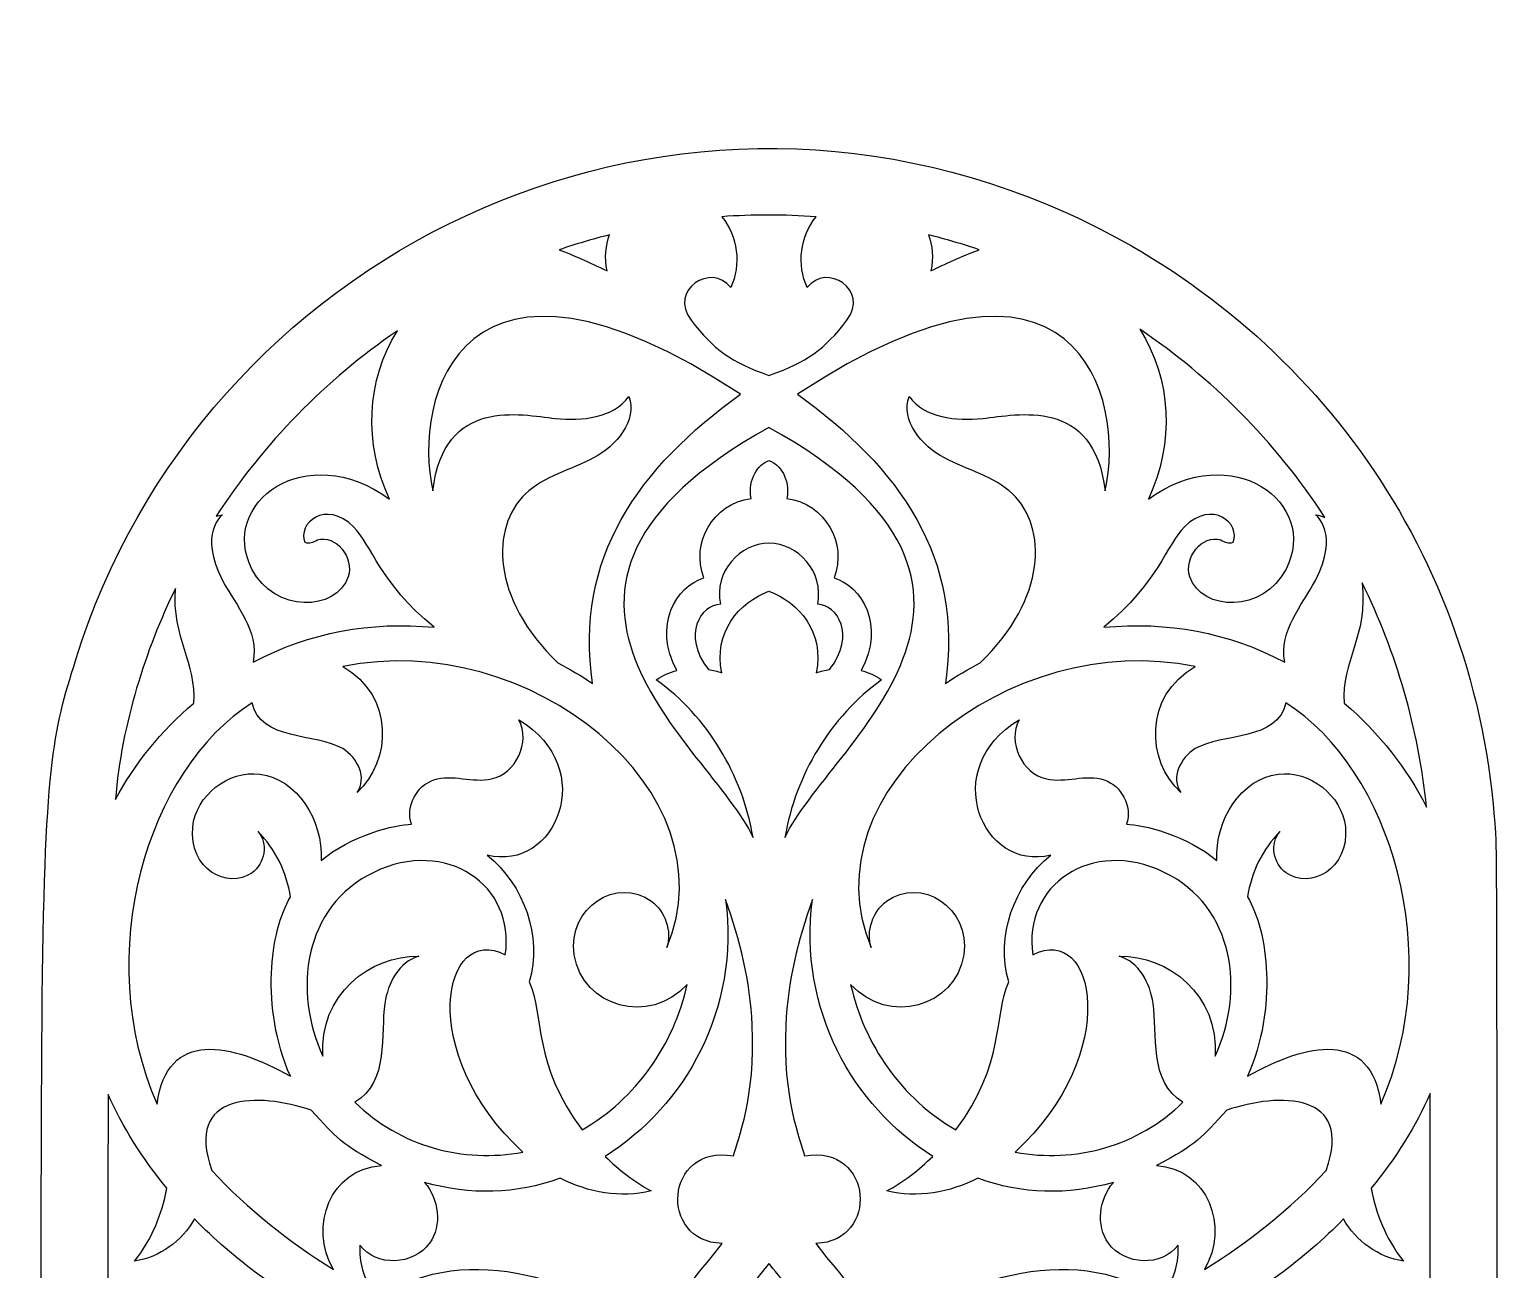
# Model space of a CAD drawing. Header units: millimetres. Extents: x -57 to 56, y -100 to 109.
# Drawn here: x -56.7 to 56, y 14.1 to 109.3 of the extents above; entities that cross this region are included whole.
import ezdxf

# ---------------------------------------------------------------- set-up
doc = ezdxf.new("R2010")
doc.units = ezdxf.units.MM
doc.header["$MEASUREMENT"] = 0
doc.layers.add('layer 1', color=7, linetype='Continuous')

msp = doc.modelspace()

# ---------------------------------------------------------------- linework, layer by layer
at = {"layer": 'layer 1', "color": 250}
for points, knots in [([(55.7371, 48.8255), (54.0508, 70.0603), (40.9049, 87.1072), (22.9986, 95.1869), (22.9986, 95.1869), (22.9986, 95.1869), (22.9986, 95.1869), (22.9933, 95.1869), (22.9933, 95.1869), (-8.3206, 109.3033), (-43.4493, 91.9893), (-53.0888, 60.9265), (-53.0888, 60.9265), (-56.6527, 49.4588), (-55.5909, 52.1854), (-55.5909, -99.8361), (-55.5909, -99.8361), (-43.7403, -99.8361), (41.3498, -99.8361), (55.9156, -99.8361), (55.9156, -99.8361), (55.9156, 56.1054), (55.9982, 45.5584), (55.7371, 48.8255)], [0, 0, 0, 0, 0.14285714, 0.14285714, 0.14285714, 0.14285714, 0.28571429, 0.28571429, 0.28571429, 0.28571429, 0.42857143, 0.42857143, 0.42857143, 0.42857143, 0.57142857, 0.57142857, 0.57142857, 0.57142857, 0.71428571, 0.71428571, 0.71428571, 0.71428571, 1, 1, 1, 1]), ([(-13.4419, 59.0885), (-14.2946, 59.6706), (-15.1882, 60.1962), (-16.1071, 60.6661), (-16.1071, 60.6661), (-21.259, 65.6699), (-21.2488, 71.0667), (-18.5988, 73.6399), (-18.5988, 73.6399), (-17.1743, 75.0186), (-15.1165, 75.4729), (-13.3653, 76.4022), (-13.3653, 76.4022), (-11.6142, 77.3314), (-10.0006, 79.2618), (-10.6645, 81.1304), (-10.6645, 81.1304), (-11.859, 79.4558), (-14.2536, 79.2311), (-16.3012, 79.4403), (-16.3012, 79.4403), (-18.9512, 79.7059), (-24.8331, 81.1304), (-25.7012, 73.8749), (-25.7012, 73.8749), (-27.3145, 80.9671), (-23.5362, 95.4472), (-2.0916, 81.2885), (-2.0916, 81.2885), (-9.924, 75.6772), (-14.8717, 68.6873), (-13.4419, 59.0885)], [0, 0, 0, 0, 0.11111111, 0.11111111, 0.11111111, 0.11111111, 0.22222222, 0.22222222, 0.22222222, 0.22222222, 0.33333333, 0.33333333, 0.33333333, 0.33333333, 0.44444444, 0.44444444, 0.44444444, 0.44444444, 0.55555556, 0.55555556, 0.55555556, 0.55555556, 0.66666667, 0.66666667, 0.66666667, 0.66666667, 0.77777778, 0.77777778, 0.77777778, 0.77777778, 1, 1, 1, 1]), ([(3.7035, 94.911), (2.4987, 93.4202), (2.2073, 91.2245), (3.0244, 89.4835), (3.0244, 89.4835), (4.505, 91.4442), (7.8292, 89.2944), (6.0727, 86.9869), (6.0727, 86.9869), (4.3519, 84.7196), (3.0293, 83.765), (0.0935, 82.7437), (0.0935, 82.7437), (-2.8423, 83.765), (-4.1593, 84.7196), (-5.8801, 86.9869), (-5.8801, 86.9869), (-7.6366, 89.2944), (-4.3177, 91.4442), (-2.8371, 89.4835), (-2.8371, 89.4835), (-2.02, 91.2298), (-2.3114, 93.4304), (-3.5211, 94.9212), (-3.5211, 94.9212), (-1.2083, 95.0906), (1.2735, 95.0955), (3.7035, 94.911)], [0, 0, 0, 0, 0.125, 0.125, 0.125, 0.125, 0.25, 0.25, 0.25, 0.25, 0.375, 0.375, 0.375, 0.375, 0.5, 0.5, 0.5, 0.5, 0.625, 0.625, 0.625, 0.625, 0.75, 0.75, 0.75, 0.75, 1, 1, 1, 1]), ([(25.8882, 73.8749), (25.0204, 81.1304), (19.1385, 79.7059), (16.4885, 79.4403), (16.4885, 79.4403), (14.4409, 79.2311), (12.0463, 79.4558), (10.8518, 81.1304), (10.8518, 81.1304), (10.1879, 79.2618), (11.8015, 77.3314), (13.5527, 76.4022), (13.5527, 76.4022), (15.3091, 75.4729), (17.3616, 75.0186), (18.7861, 73.6399), (18.7861, 73.6399), (21.4362, 71.0667), (21.4513, 65.6699), (16.2944, 60.6661), (16.2944, 60.6661), (15.3755, 60.1962), (14.4819, 59.6706), (13.6292, 59.0885), (13.6292, 59.0885), (15.064, 68.6873), (10.1113, 75.6772), (2.2789, 81.2885), (2.2789, 81.2885), (23.7236, 95.4472), (27.5018, 80.9671), (25.8882, 73.8749)], [0, 0, 0, 0, 0.11111111, 0.11111111, 0.11111111, 0.11111111, 0.22222222, 0.22222222, 0.22222222, 0.22222222, 0.33333333, 0.33333333, 0.33333333, 0.33333333, 0.44444444, 0.44444444, 0.44444444, 0.44444444, 0.55555556, 0.55555556, 0.55555556, 0.55555556, 0.66666667, 0.66666667, 0.66666667, 0.66666667, 0.77777778, 0.77777778, 0.77777778, 0.77777778, 1, 1, 1, 1]), ([(-12.1349, 93.5274), (-12.4411, 92.7051), (-12.5331, 91.7656), (-12.3289, 90.7549), (-12.3289, 90.7549), (-13.7587, 91.4696), (-14.9585, 91.9801), (-15.995, 92.3837), (-15.995, 92.3837), (-14.7235, 92.8229), (-13.437, 93.2057), (-12.1349, 93.5274)], [0, 0, 0, 0, 0.25, 0.25, 0.25, 0.25, 0.5, 0.5, 0.5, 0.5, 1, 1, 1, 1]), ([(16.2077, 92.3886), (15.1659, 91.9903), (13.9612, 91.4746), (12.5211, 90.7549), (12.5211, 90.7549), (12.7254, 91.7709), (12.6337, 92.7104), (12.3275, 93.5323), (12.3275, 93.5323), (13.6341, 93.2057), (14.9313, 92.8229), (16.2077, 92.3886)], [0, 0, 0, 0, 0.25, 0.25, 0.25, 0.25, 0.5, 0.5, 0.5, 0.5, 1, 1, 1, 1]), ([(-42.3207, 71.9296), (-38.6803, 77.5205), (-33.9521, 82.3761), (-28.4175, 86.1646), (-28.4175, 86.1646), (-30.7916, 82.3966), (-31.0113, 77.4848), (-29.0147, 73.2416), (-29.0147, 73.2416), (-35.4483, 77.9392), (-42.1676, 72.9149), (-39.5738, 67.8755), (-39.5738, 67.8755), (-37.8327, 64.5005), (-33.1097, 64.5926), (-32.1957, 67.2885), (-32.1957, 67.2885), (-31.7056, 68.7282), (-33.1301, 70.5764), (-34.5801, 70.1068), (-34.5801, 70.1068), (-34.8354, 69.9026), (-35.1978, 69.8363), (-35.5096, 69.928), (-35.5096, 69.928), (-36.1375, 71.3373), (-33.9112, 73.2621), (-31.7772, 71.1077), (-31.7772, 71.1077), (-30.3678, 69.6831), (-29.8063, 66.8902), (-25.599, 63.4079), (-25.599, 63.4079), (-30.47, 63.8623), (-35.1164, 63.0403), (-39.4716, 60.7222), (-39.4716, 60.7222), (-39.0579, 63.2495), (-40.7533, 64.9499), (-41.8253, 66.9975), (-41.8253, 66.9975), (-43.7247, 70.6275), (-41.8509, 72.0267), (-41.8509, 72.0267), (-41.8509, 72.0267), (-42.0092, 72.0115), (-42.1676, 71.9755), (-42.3207, 71.9296)], [0, 0, 0, 0, 0.07692308, 0.07692308, 0.07692308, 0.07692308, 0.15384615, 0.15384615, 0.15384615, 0.15384615, 0.23076923, 0.23076923, 0.23076923, 0.23076923, 0.30769231, 0.30769231, 0.30769231, 0.30769231, 0.38461538, 0.38461538, 0.38461538, 0.38461538, 0.46153846, 0.46153846, 0.46153846, 0.46153846, 0.53846154, 0.53846154, 0.53846154, 0.53846154, 0.61538462, 0.61538462, 0.61538462, 0.61538462, 0.69230769, 0.69230769, 0.69230769, 0.69230769, 0.76923077, 0.76923077, 0.76923077, 0.76923077, 0.84615385, 0.84615385, 0.84615385, 0.84615385, 1, 1, 1, 1]), ([(42.7429, 71.8429), (42.5182, 71.9399), (42.2779, 72.0013), (42.0384, 72.0267), (42.0384, 72.0267), (42.0384, 72.0267), (43.912, 70.6275), (42.0126, 66.9975), (42.0126, 66.9975), (40.9455, 64.9499), (39.25, 63.2495), (39.6589, 60.7222), (39.6589, 60.7222), (35.3035, 63.0403), (30.6574, 63.8623), (25.7863, 63.4079), (25.7863, 63.4079), (29.9935, 66.8902), (30.5551, 69.6831), (31.9645, 71.1077), (31.9645, 71.1077), (34.0984, 73.2621), (36.3298, 71.3373), (35.6965, 69.928), (35.6965, 69.928), (35.3854, 69.8363), (35.028, 69.9026), (34.7673, 70.1068), (34.7673, 70.1068), (33.3174, 70.5764), (31.8929, 68.7282), (32.3829, 67.2885), (32.3829, 67.2885), (33.2969, 64.5926), (38.0248, 64.5005), (39.7609, 67.8755), (39.7609, 67.8755), (42.3545, 72.9149), (35.6355, 77.9392), (29.2022, 73.2416), (29.2022, 73.2416), (31.2191, 77.5307), (30.9735, 82.5038), (28.5383, 86.282), (28.5383, 86.282), (33.9975, 82.5987), (38.9276, 77.7346), (42.7429, 71.8429)], [0, 0, 0, 0, 0.07692308, 0.07692308, 0.07692308, 0.07692308, 0.15384615, 0.15384615, 0.15384615, 0.15384615, 0.23076923, 0.23076923, 0.23076923, 0.23076923, 0.30769231, 0.30769231, 0.30769231, 0.30769231, 0.38461538, 0.38461538, 0.38461538, 0.38461538, 0.46153846, 0.46153846, 0.46153846, 0.46153846, 0.53846154, 0.53846154, 0.53846154, 0.53846154, 0.61538462, 0.61538462, 0.61538462, 0.61538462, 0.69230769, 0.69230769, 0.69230769, 0.69230769, 0.76923077, 0.76923077, 0.76923077, 0.76923077, 0.84615385, 0.84615385, 0.84615385, 0.84615385, 1, 1, 1, 1]), ([(1.319, 47.2786), (2.1255, 52.0577), (4.8013, 56.5302), (8.7379, 59.3743), (8.7379, 59.3743), (8.2578, 59.7165), (7.7269, 59.9461), (7.1706, 60.089), (7.1706, 60.089), (9.0135, 63.5713), (7.2111, 66.5533), (5.0923, 67.2066), (5.0923, 67.2066), (6.0981, 69.8669), (4.4182, 72.8793), (1.4721, 73.2981), (1.4721, 73.2981), (1.7173, 74.8196), (0.9465, 75.9072), (0.0935, 76.2032), (0.0935, 76.2032), (-0.7539, 75.9072), (-1.53, 74.8196), (-1.2799, 73.2981), (-1.2799, 73.2981), (-4.2309, 72.8793), (-5.9108, 69.8669), (-4.905, 67.2066), (-4.905, 67.2066), (-7.0238, 66.5533), (-8.8262, 63.5713), (-6.9832, 60.089), (-6.9832, 60.089), (-7.5396, 59.9461), (-8.0705, 59.7165), (-8.5506, 59.3743), (-8.5506, 59.3743), (-4.614, 56.5302), (-1.9385, 52.0577), (-1.1317, 47.2786), (-1.1317, 47.2786), (-4.4761, 54.3398), (-22.3465, 66.257), (0.0935, 78.7509), (0.0935, 78.7509), (22.5337, 66.257), (4.6634, 54.3398), (1.319, 47.2786)], [0, 0, 0, 0, 0.07692308, 0.07692308, 0.07692308, 0.07692308, 0.15384615, 0.15384615, 0.15384615, 0.15384615, 0.23076923, 0.23076923, 0.23076923, 0.23076923, 0.30769231, 0.30769231, 0.30769231, 0.30769231, 0.38461538, 0.38461538, 0.38461538, 0.38461538, 0.46153846, 0.46153846, 0.46153846, 0.46153846, 0.53846154, 0.53846154, 0.53846154, 0.53846154, 0.61538462, 0.61538462, 0.61538462, 0.61538462, 0.69230769, 0.69230769, 0.69230769, 0.69230769, 0.76923077, 0.76923077, 0.76923077, 0.76923077, 0.84615385, 0.84615385, 0.84615385, 0.84615385, 1, 1, 1, 1]), ([(-3.5313, 59.9105), (-3.8636, 60.0227), (-4.2002, 60.1095), (-4.5477, 60.1656), (-4.5477, 60.1656), (-6.6615, 62.8513), (-5.0991, 65.1235), (-3.6389, 65.1746), (-3.6389, 65.1746), (-4.1339, 67.7019), (-2.1326, 69.8412), (0.0935, 69.8567), (0.0935, 69.8567), (2.3199, 69.8412), (4.3212, 67.7019), (3.8312, 65.1746), (3.8312, 65.1746), (5.2913, 65.1235), (6.8485, 62.8513), (4.735, 60.1656), (4.735, 60.1656), (4.3928, 60.1095), (4.0506, 60.0227), (3.7186, 59.9105), (3.7186, 59.9105), (4.3773, 62.979), (2.3862, 65.3429), (0.0935, 66.1755), (0.0935, 66.1755), (-2.1989, 65.3429), (-4.185, 62.979), (-3.5313, 59.9105)], [0, 0, 0, 0, 0.11111111, 0.11111111, 0.11111111, 0.11111111, 0.22222222, 0.22222222, 0.22222222, 0.22222222, 0.33333333, 0.33333333, 0.33333333, 0.33333333, 0.44444444, 0.44444444, 0.44444444, 0.44444444, 0.55555556, 0.55555556, 0.55555556, 0.55555556, 0.66666667, 0.66666667, 0.66666667, 0.66666667, 0.77777778, 0.77777778, 0.77777778, 0.77777778, 1, 1, 1, 1]), ([(50.5393, 49.5967), (49.0435, 52.5579), (46.9293, 55.2743), (44.2284, 57.5924), (44.2284, 57.5924), (43.9787, 60.7737), (46.0699, 62.6967), (45.5969, 66.8235), (45.5969, 66.8235), (48.2367, 61.4881), (49.9216, 55.6726), (50.5393, 49.5967)], [0, 0, 0, 0, 0.25, 0.25, 0.25, 0.25, 0.5, 0.5, 0.5, 0.5, 1, 1, 1, 1]), ([(-45.4455, 66.3949), (-45.7331, 62.586), (-43.7942, 60.6228), (-44.0414, 57.5924), (-44.0414, 57.5924), (-46.5636, 55.4274), (-48.5753, 52.9153), (-50.0509, 50.1788), (-50.0509, 50.1788), (-49.5718, 56.0338), (-47.7179, 61.7439), (-45.4455, 66.3949)], [0, 0, 0, 0, 0.25, 0.25, 0.25, 0.25, 0.5, 0.5, 0.5, 0.5, 1, 1, 1, 1]), ([(-39.5481, 57.6076), (-38.9916, 54.677), (-34.6312, 55.2792), (-32.6146, 54.0897), (-32.6146, 54.0897), (-31.4707, 53.4159), (-30.7151, 51.8023), (-31.5064, 50.7351), (-31.5064, 50.7351), (-28.872, 53.1298), (-28.6216, 58.1233), (-32.6093, 60.3903), (-32.6093, 60.3903), (-18.2979, 63.3261), (-2.7249, 50.8423), (-7.7389, 38.8232), (-7.7389, 38.8232), (-7.3558, 40.0844), (-7.8511, 41.5957), (-8.9285, 42.387), (-8.9285, 42.387), (-11.5224, 44.2916), (-15.4026, 41.9224), (-14.841, 38.2616), (-14.841, 38.2616), (-14.2335, 34.2586), (-9.0713, 32.7932), (-6.1715, 35.9946), (-6.1715, 35.9946), (-7.2281, 31.333), (-10.0976, 27.2278), (-14.2487, 24.8179), (-14.2487, 24.8179), (-18.0576, 29.929), (-17.1387, 33.5541), (-18.2979, 36.1989), (-18.2979, 36.1989), (-17.302, 39.6963), (-18.6651, 43.6125), (-21.5348, 45.9204), (-21.5348, 45.9204), (-16.2602, 44.5777), (-12.9163, 52.5939), (-19.0892, 56.2956), (-19.0892, 56.2956), (-18.1956, 54.5952), (-19.3135, 52.1854), (-21.1875, 51.7666), (-21.1875, 51.7666), (-22.6427, 51.4449), (-24.2153, 52.1649), (-25.6245, 51.6901), (-25.6245, 51.6901), (-26.9164, 51.2562), (-27.8047, 49.6986), (-27.3401, 48.2844), (-27.3401, 48.2844), (-28.53, 48.32), (-32.0835, 47.3654), (-34.2584, 45.5016), (-34.2584, 45.5016), (-34.1358, 48.6519), (-36.1119, 51.7564), (-38.9712, 52.1342), (-38.9712, 52.1342), (-41.3915, 52.456), (-43.8778, 50.4952), (-44.1229, 48.0649), (-44.1229, 48.0649), (-44.4497, 44.8889), (-41.4374, 43.2245), (-39.5686, 44.5573), (-39.5686, 44.5573), (-38.5883, 45.2565), (-38.3125, 46.8291), (-39.114, 47.733), (-39.114, 47.733), (-37.7662, 46.3801), (-36.9137, 44.5876), (-36.6123, 42.7038), (-36.6123, 42.7038), (-38.2003, 40.0844), (-38.9457, 34.2586), (-36.6277, 28.9433), (-36.6277, 28.9433), (-41.1412, 31.5013), (-46.1144, 32.5787), (-46.8496, 26.8041), (-46.8496, 26.8041), (-51.9093, 38.2669), (-47.6205, 52.5223), (-39.5481, 57.6076)], [0, 0, 0, 0, 0.04166667, 0.04166667, 0.04166667, 0.04166667, 0.08333333, 0.08333333, 0.08333333, 0.08333333, 0.125, 0.125, 0.125, 0.125, 0.16666667, 0.16666667, 0.16666667, 0.16666667, 0.20833333, 0.20833333, 0.20833333, 0.20833333, 0.25, 0.25, 0.25, 0.25, 0.29166667, 0.29166667, 0.29166667, 0.29166667, 0.33333333, 0.33333333, 0.33333333, 0.33333333, 0.375, 0.375, 0.375, 0.375, 0.41666667, 0.41666667, 0.41666667, 0.41666667, 0.45833333, 0.45833333, 0.45833333, 0.45833333, 0.5, 0.5, 0.5, 0.5, 0.54166667, 0.54166667, 0.54166667, 0.54166667, 0.58333333, 0.58333333, 0.58333333, 0.58333333, 0.625, 0.625, 0.625, 0.625, 0.66666667, 0.66666667, 0.66666667, 0.66666667, 0.70833333, 0.70833333, 0.70833333, 0.70833333, 0.75, 0.75, 0.75, 0.75, 0.79166667, 0.79166667, 0.79166667, 0.79166667, 0.83333333, 0.83333333, 0.83333333, 0.83333333, 0.875, 0.875, 0.875, 0.875, 0.91666667, 0.91666667, 0.91666667, 0.91666667, 1, 1, 1, 1]), ([(47.0366, 26.8041), (46.3014, 32.5787), (41.3286, 31.5013), (36.8148, 28.9433), (36.8148, 28.9433), (39.1329, 34.2586), (38.3924, 40.0844), (36.8046, 42.7038), (36.8046, 42.7038), (37.1006, 44.5876), (37.9536, 46.3801), (39.3012, 47.733), (39.3012, 47.733), (38.4997, 46.8291), (38.7756, 45.2565), (39.7609, 44.5573), (39.7609, 44.5573), (41.6246, 43.2245), (44.637, 44.8889), (44.3156, 48.0649), (44.3156, 48.0649), (44.0651, 50.4952), (41.5784, 52.456), (39.1583, 52.1342), (39.1583, 52.1342), (36.3044, 51.7564), (34.3232, 48.6519), (34.4459, 45.5016), (34.4459, 45.5016), (32.2707, 47.3654), (28.7168, 48.32), (27.5325, 48.2844), (27.5325, 48.2844), (27.9918, 49.6986), (27.1036, 51.2562), (25.817, 51.6901), (25.817, 51.6901), (24.4027, 52.1649), (22.83, 51.4449), (21.3797, 51.7666), (21.3797, 51.7666), (19.5008, 52.1854), (18.3829, 54.5952), (19.2765, 56.2956), (19.2765, 56.2956), (13.1032, 52.5939), (16.4475, 44.5777), (21.7219, 45.9204), (21.7219, 45.9204), (18.8524, 43.6125), (17.4893, 39.6963), (18.4848, 36.1989), (18.4848, 36.1989), (17.3256, 33.5541), (18.245, 29.929), (14.436, 24.8179), (14.436, 24.8179), (10.2849, 27.2278), (7.4154, 31.333), (6.3585, 35.9946), (6.3585, 35.9946), (9.2586, 32.7932), (14.4205, 34.2586), (15.0333, 38.2616), (15.0333, 38.2616), (15.5899, 41.9224), (11.7147, 44.2916), (9.1207, 42.387), (9.1207, 42.387), (8.0384, 41.5957), (7.5431, 40.0844), (7.9311, 38.8232), (7.9311, 38.8232), (2.9118, 50.8423), (18.4848, 63.3261), (32.8016, 60.3903), (32.8016, 60.3903), (28.8138, 58.1233), (29.059, 53.1298), (31.6935, 50.7351), (31.6935, 50.7351), (30.9023, 51.8023), (31.6579, 53.4159), (32.8016, 54.0897), (32.8016, 54.0897), (34.8234, 55.2792), (39.1841, 54.677), (39.7355, 57.6076), (39.7355, 57.6076), (47.813, 52.5223), (52.0968, 38.2669), (47.0366, 26.8041)], [0, 0, 0, 0, 0.04166667, 0.04166667, 0.04166667, 0.04166667, 0.08333333, 0.08333333, 0.08333333, 0.08333333, 0.125, 0.125, 0.125, 0.125, 0.16666667, 0.16666667, 0.16666667, 0.16666667, 0.20833333, 0.20833333, 0.20833333, 0.20833333, 0.25, 0.25, 0.25, 0.25, 0.29166667, 0.29166667, 0.29166667, 0.29166667, 0.33333333, 0.33333333, 0.33333333, 0.33333333, 0.375, 0.375, 0.375, 0.375, 0.41666667, 0.41666667, 0.41666667, 0.41666667, 0.45833333, 0.45833333, 0.45833333, 0.45833333, 0.5, 0.5, 0.5, 0.5, 0.54166667, 0.54166667, 0.54166667, 0.54166667, 0.58333333, 0.58333333, 0.58333333, 0.58333333, 0.625, 0.625, 0.625, 0.625, 0.66666667, 0.66666667, 0.66666667, 0.66666667, 0.70833333, 0.70833333, 0.70833333, 0.70833333, 0.75, 0.75, 0.75, 0.75, 0.79166667, 0.79166667, 0.79166667, 0.79166667, 0.83333333, 0.83333333, 0.83333333, 0.83333333, 0.875, 0.875, 0.875, 0.875, 0.91666667, 0.91666667, 0.91666667, 0.91666667, 1, 1, 1, 1]), ([(-18.7981, 23.1228), (-23.3677, 22.2497), (-28.2386, 23.567), (-31.6699, 26.9522), (-31.6699, 26.9522), (-29.0251, 28.4685), (-29.7246, 32.2622), (-29.3826, 34.5345), (-29.3826, 34.5345), (-29.1477, 36.0867), (-28.3, 37.7356), (-26.7834, 38.1543), (-26.7834, 38.1543), (-30.4954, 38.2464), (-34.4423, 35.1776), (-34.1358, 30.4751), (-34.1358, 30.4751), (-36.4386, 35.4432), (-35.6421, 41.989), (-30.2351, 44.5929), (-30.2351, 44.5929), (-24.6543, 47.2888), (-19.3393, 43.5871), (-20.1408, 38.2669), (-20.1408, 38.2669), (-24.9149, 40.7684), (-27.0542, 30.7866), (-18.7981, 23.1228)], [0, 0, 0, 0, 0.125, 0.125, 0.125, 0.125, 0.25, 0.25, 0.25, 0.25, 0.375, 0.375, 0.375, 0.375, 0.5, 0.5, 0.5, 0.5, 0.625, 0.625, 0.625, 0.625, 0.75, 0.75, 0.75, 0.75, 1, 1, 1, 1]), ([(20.333, 38.2669), (19.5315, 43.5871), (24.8415, 47.2888), (30.4225, 44.5929), (30.4225, 44.5929), (35.8295, 41.989), (36.6261, 35.4432), (34.3284, 30.4751), (34.3284, 30.4751), (34.6297, 35.1776), (30.6881, 38.2464), (26.9709, 38.1543), (26.9709, 38.1543), (28.4875, 37.7356), (29.3349, 36.0867), (29.5695, 34.5345), (29.5695, 34.5345), (29.912, 32.2622), (29.2174, 28.4685), (31.8572, 26.9522), (31.8572, 26.9522), (28.4311, 23.567), (23.555, 22.2497), (18.9851, 23.1228), (18.9851, 23.1228), (27.2415, 30.7866), (25.1019, 40.7684), (20.333, 38.2669)], [0, 0, 0, 0, 0.125, 0.125, 0.125, 0.125, 0.25, 0.25, 0.25, 0.25, 0.375, 0.375, 0.375, 0.375, 0.5, 0.5, 0.5, 0.5, 0.625, 0.625, 0.625, 0.625, 0.75, 0.75, 0.75, 0.75, 1, 1, 1, 1]), ([(-12.482, 22.7962), (-6.2989, 26.6714), (-2.1477, 34.09), (-3.2304, 42.5097), (-3.2304, 42.5097), (-2.1273, 39.4004), (-1.3413, 36.2398), (-1.1878, 32.875), (-1.1878, 32.875), (-0.9377, 27.2433), (-2.2705, 24.1544), (-2.6377, 22.8367), (-2.6377, 22.8367), (-7.953, 23.7099), (-8.3619, 16.2348), (-3.5112, 16.1124), (-3.5112, 16.1124), (-4.7163, 14.2642), (-7.5498, 12.1962), (-7.5244, 8.0758), (-7.5244, 8.0758), (-14.1669, 13.4472), (-22.8367, 16.3319), (-29.7859, 12.0636), (-29.7859, 12.0636), (-29.9542, 12.1504), (-30.1177, 12.2372), (-30.281, 12.3289), (-30.281, 12.3289), (-30.9958, 13.4013), (-31.3738, 14.6981), (-31.3022, 15.9847), (-31.3022, 15.9847), (-30.0819, 14.2949), (-27.1562, 14.4223), (-25.9512, 16.1227), (-25.9512, 16.1227), (-24.971, 17.5063), (-25.2364, 19.5129), (-26.3292, 20.7945), (-26.3292, 20.7945), (-22.8264, 19.7937), (-19.3086, 19.8857), (-15.9233, 21.1109), (-15.9233, 21.1109), (-13.7636, 20.0184), (-11.2871, 19.5742), (-8.9489, 20.1359), (-8.9489, 20.1359), (-10.2404, 20.8559), (-11.4254, 21.7597), (-12.482, 22.7962)], [0, 0, 0, 0, 0.07142857, 0.07142857, 0.07142857, 0.07142857, 0.14285714, 0.14285714, 0.14285714, 0.14285714, 0.21428571, 0.21428571, 0.21428571, 0.21428571, 0.28571429, 0.28571429, 0.28571429, 0.28571429, 0.35714286, 0.35714286, 0.35714286, 0.35714286, 0.42857143, 0.42857143, 0.42857143, 0.42857143, 0.5, 0.5, 0.5, 0.5, 0.57142857, 0.57142857, 0.57142857, 0.57142857, 0.64285714, 0.64285714, 0.64285714, 0.64285714, 0.71428571, 0.71428571, 0.71428571, 0.71428571, 0.78571429, 0.78571429, 0.78571429, 0.78571429, 0.85714286, 0.85714286, 0.85714286, 0.85714286, 1, 1, 1, 1]), ([(12.6693, 22.7962), (11.6124, 21.7597), (10.4277, 20.8559), (9.1362, 20.1359), (9.1362, 20.1359), (11.4797, 19.5742), (13.9509, 20.0184), (16.1159, 21.1109), (16.1159, 21.1109), (19.4959, 19.8857), (23.0138, 19.7937), (26.5162, 20.7945), (26.5162, 20.7945), (25.424, 19.5129), (25.1583, 17.5063), (26.1387, 16.1227), (26.1387, 16.1227), (27.3434, 14.4223), (30.269, 14.2949), (31.4896, 15.9847), (31.4896, 15.9847), (31.5662, 14.6981), (31.1831, 13.4013), (30.4733, 12.3289), (30.4733, 12.3289), (30.31, 12.2372), (30.1413, 12.1504), (29.9783, 12.0636), (29.9783, 12.0636), (23.024, 16.3319), (14.3542, 13.4472), (7.7117, 8.0758), (7.7117, 8.0758), (7.7371, 12.1962), (4.9036, 14.2642), (3.6982, 16.1124), (3.6982, 16.1124), (8.5489, 16.2348), (8.1403, 23.7099), (2.825, 22.8367), (2.825, 22.8367), (2.4627, 24.1544), (1.125, 27.2433), (1.3801, 32.875), (1.3801, 32.875), (1.5282, 36.2398), (2.3146, 39.4004), (3.4226, 42.5097), (3.4226, 42.5097), (2.335, 34.09), (6.4862, 26.6714), (12.6693, 22.7962)], [0, 0, 0, 0, 0.07142857, 0.07142857, 0.07142857, 0.07142857, 0.14285714, 0.14285714, 0.14285714, 0.14285714, 0.21428571, 0.21428571, 0.21428571, 0.21428571, 0.28571429, 0.28571429, 0.28571429, 0.28571429, 0.35714286, 0.35714286, 0.35714286, 0.35714286, 0.42857143, 0.42857143, 0.42857143, 0.42857143, 0.5, 0.5, 0.5, 0.5, 0.57142857, 0.57142857, 0.57142857, 0.57142857, 0.64285714, 0.64285714, 0.64285714, 0.64285714, 0.71428571, 0.71428571, 0.71428571, 0.71428571, 0.78571429, 0.78571429, 0.78571429, 0.78571429, 0.85714286, 0.85714286, 0.85714286, 0.85714286, 1, 1, 1, 1]), ([(-46.1092, 20.3451), (-46.4939, 18.2845), (-47.2418, 16.4553), (-48.5803, 14.7542), (-48.5803, 14.7542), (-46.6607, 15.0453), (-44.9297, 16.2962), (-43.9903, 17.9864), (-43.9903, 17.9864), (-41.0238, 14.9585), (-37.3068, 12.1758), (-32.7881, 9.7967), (-32.7881, 9.7967), (-36.2293, 6.7839), (-40.942, 1.2545), (-45.9459, 3.1743), (-45.9459, 3.1743), (-47.8962, 3.9247), (-48.6061, 5.5076), (-48.1208, 6.9984), (-48.1208, 6.9984), (-47.8707, 6.0078), (-47.1712, 5.2014), (-45.8898, 5.002), (-45.8898, 5.002), (-43.4847, 4.6295), (-41.5548, 7.2129), (-42.5198, 9.4135), (-42.5198, 9.4135), (-43.4592, 11.5581), (-46.242, 12.2118), (-48.2382, 11.2466), (-48.2382, 11.2466), (-49.2799, 10.7463), (-50.1071, 9.827), (-50.6279, 8.7242), (-50.6279, 8.7242), (-50.6381, 16.184), (-50.6279, 22.3774), (-50.6074, 27.5548), (-50.6074, 27.5548), (-49.5045, 25.0783), (-48.0087, 22.6582), (-46.1092, 20.3451)], [0, 0, 0, 0, 0.08333333, 0.08333333, 0.08333333, 0.08333333, 0.16666667, 0.16666667, 0.16666667, 0.16666667, 0.25, 0.25, 0.25, 0.25, 0.33333333, 0.33333333, 0.33333333, 0.33333333, 0.41666667, 0.41666667, 0.41666667, 0.41666667, 0.5, 0.5, 0.5, 0.5, 0.58333333, 0.58333333, 0.58333333, 0.58333333, 0.66666667, 0.66666667, 0.66666667, 0.66666667, 0.75, 0.75, 0.75, 0.75, 0.83333333, 0.83333333, 0.83333333, 0.83333333, 1, 1, 1, 1]), ([(-33.3191, 14.1111), (-36.7297, 16.2451), (-39.8953, 18.7113), (-42.6475, 21.7135), (-42.6475, 21.7135), (-44.8379, 27.7283), (-39.0273, 27.7181), (-35.0244, 26.3292), (-35.0244, 26.3292), (-33.1147, 24.2612), (-32.7472, 23.6894), (-29.6276, 22.0966), (-29.6276, 22.0966), (-33.5744, 21.8363), (-35.244, 17.4145), (-33.3191, 14.1111)], [0, 0, 0, 0, 0.2, 0.2, 0.2, 0.2, 0.4, 0.4, 0.4, 0.4, 0.6, 0.6, 0.6, 0.6, 1, 1, 1, 1]), ([(29.815, 22.0966), (32.9396, 23.6894), (33.3019, 24.2612), (35.2118, 26.3292), (35.2118, 26.3292), (39.2144, 27.7181), (45.025, 27.7283), (42.835, 21.7135), (42.835, 21.7135), (40.0826, 18.7113), (36.9221, 16.2451), (33.5061, 14.1111), (33.5061, 14.1111), (35.4362, 17.4145), (33.7615, 21.8363), (29.815, 22.0966)], [0, 0, 0, 0, 0.2, 0.2, 0.2, 0.2, 0.4, 0.4, 0.4, 0.4, 0.6, 0.6, 0.6, 0.6, 1, 1, 1, 1]), ([(50.8201, 27.6211), (50.8254, 22.6734), (50.8254, 16.4853), (50.8254, 8.709), (50.8254, 8.709), (48.8671, 12.8528), (43.9632, 12.2696), (42.7122, 9.4135), (42.7122, 9.4135), (41.747, 7.2129), (43.6721, 4.6295), (46.0819, 5.002), (46.0819, 5.002), (47.3586, 5.2014), (48.0578, 6.0078), (48.308, 6.9984), (48.308, 6.9984), (48.7934, 5.5076), (48.0836, 3.9247), (46.1331, 3.1743), (46.1331, 3.1743), (41.1346, 1.2545), (36.4165, 6.7839), (32.9755, 9.7967), (32.9755, 9.7967), (37.4939, 12.1758), (41.2111, 14.9585), (44.1776, 17.9864), (44.1776, 17.9864), (45.1171, 16.2962), (46.8528, 15.0453), (48.7729, 14.7542), (48.7729, 14.7542), (47.3583, 16.5425), (46.6961, 18.3265), (46.2964, 20.3451), (46.2964, 20.3451), (48.211, 22.6787), (49.7173, 25.1241), (50.8201, 27.6211)], [0, 0, 0, 0, 0.09090909, 0.09090909, 0.09090909, 0.09090909, 0.18181818, 0.18181818, 0.18181818, 0.18181818, 0.27272727, 0.27272727, 0.27272727, 0.27272727, 0.36363636, 0.36363636, 0.36363636, 0.36363636, 0.45454545, 0.45454545, 0.45454545, 0.45454545, 0.54545455, 0.54545455, 0.54545455, 0.54545455, 0.63636364, 0.63636364, 0.63636364, 0.63636364, 0.72727273, 0.72727273, 0.72727273, 0.72727273, 0.81818182, 0.81818182, 0.81818182, 0.81818182, 1, 1, 1, 1]), ([(0.0935, 1.9847), (-10.0108, 3.6848), (-0.1873, 14.0547), (0.0935, 14.5655), (0.0935, 14.5655), (0.3746, 14.0547), (10.2034, 3.6848), (0.0935, 1.9847)], [0, 0, 0, 0, 0.33333333, 0.33333333, 0.33333333, 0.33333333, 1, 1, 1, 1])]:
    msp.add_open_spline(points, degree=3, knots=knots, dxfattribs=at)

doc.saveas('drawing.dxf')
